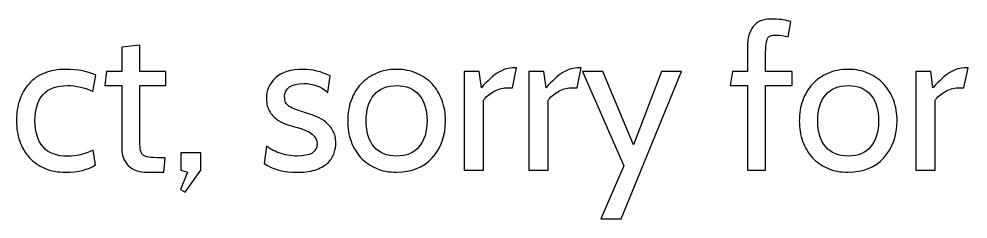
# Model space of a CAD drawing. Header units: centimetres. Extents: x -24 to 24.1, y -20.7 to 0.5.
# Drawn here: x 15.674 to 19.665, y -13.073 to -12.233 of the extents above; entities that cross this region are included whole.
import ezdxf

# ---------------------------------------------------------------- set-up
doc = ezdxf.new("R2010")
doc.units = ezdxf.units.CM
doc.header["$MEASUREMENT"] = 0
doc.layers.add('Layer 1', color=7, linetype='Continuous')

msp = doc.modelspace()

# ---------------------------------------------------------------- linework, layer by layer
at = {"layer": 'Layer 1', "color": 250}
for points, knots in [([(18.92499, -12.51255), (18.92499, -12.51255), (18.81323, -12.51255), (18.81323, -12.51255), (18.81323, -12.51255), (18.81323, -12.51255), (18.81323, -12.86815), (18.81323, -12.86815), (18.81323, -12.86815), (18.81323, -12.86815), (18.73703, -12.86815), (18.73703, -12.86815), (18.73703, -12.86815), (18.73703, -12.86815), (18.73703, -12.51255), (18.73703, -12.51255), (18.73703, -12.51255), (18.73703, -12.51255), (18.66507, -12.51255), (18.66507, -12.51255), (18.66507, -12.51255), (18.66507, -12.51255), (18.67523, -12.45328), (18.67523, -12.45328), (18.67523, -12.45328), (18.67523, -12.45328), (18.73703, -12.45328), (18.73703, -12.45328), (18.73703, -12.45328), (18.73703, -12.45328), (18.73703, -12.34829), (18.73703, -12.34829), (18.73703, -12.34829), (18.73703, -12.31386), (18.74536, -12.28606), (18.76201, -12.2649), (18.76201, -12.2649), (18.77866, -12.24373), (18.80251, -12.23315), (18.83355, -12.23315), (18.83355, -12.23315), (18.86968, -12.23315), (18.89847, -12.23682), (18.91991, -12.24415), (18.91991, -12.24415), (18.91991, -12.24415), (18.90806, -12.3085), (18.90806, -12.3085), (18.90806, -12.3085), (18.89169, -12.30342), (18.87476, -12.30088), (18.85726, -12.30088), (18.85726, -12.30088), (18.84767, -12.30088), (18.84005, -12.30187), (18.8344, -12.30384), (18.8344, -12.30384), (18.82876, -12.30582), (18.82438, -12.31034), (18.82128, -12.31739), (18.82128, -12.31739), (18.81817, -12.32445), (18.81606, -12.33475), (18.81493, -12.34829), (18.81493, -12.34829), (18.8138, -12.36184), (18.81323, -12.3799), (18.81323, -12.40248), (18.81323, -12.40248), (18.81323, -12.40248), (18.81323, -12.45328), (18.81323, -12.45328), (18.81323, -12.45328), (18.81323, -12.45328), (18.92499, -12.45328), (18.92499, -12.45328), (18.92499, -12.45328), (18.92499, -12.45328), (18.92499, -12.51255), (18.92499, -12.51255)], [0, 0, 0, 0, 0.047619, 0.047619, 0.047619, 0.0476191, 0.0952381, 0.0952381, 0.0952381, 0.0952381, 0.1428571, 0.1428571, 0.1428571, 0.1428572, 0.1904762, 0.1904762, 0.1904762, 0.1904762, 0.2380952, 0.2380952, 0.2380952, 0.2380952, 0.2857143, 0.2857143, 0.2857143, 0.2857143, 0.3333333, 0.3333333, 0.3333333, 0.3333333, 0.3809524, 0.3809524, 0.3809524, 0.3809524, 0.4285714, 0.4285714, 0.4285714, 0.4285714, 0.4761905, 0.4761905, 0.4761905, 0.4761905, 0.5238095, 0.5238095, 0.5238095, 0.5238095, 0.5714286, 0.5714286, 0.5714286, 0.5714286, 0.6190476, 0.6190476, 0.6190476, 0.6190476, 0.6666667, 0.6666667, 0.6666667, 0.6666667, 0.7142857, 0.7142857, 0.7142857, 0.7142857, 0.7619048, 0.7619048, 0.7619048, 0.7619048, 0.8095238, 0.8095238, 0.8095238, 0.8095238, 0.8571429, 0.8571429, 0.8571429, 0.8571429, 0.9047619, 0.9047619, 0.9047619, 0.9047619, 1, 1, 1, 1]), ([(16.28931, -12.81566), (16.28931, -12.81566), (16.28338, -12.87662), (16.28338, -12.87662), (16.28338, -12.87662), (16.28338, -12.87662), (16.2148, -12.87662), (16.2148, -12.87662), (16.2148, -12.87662), (16.17812, -12.87662), (16.15088, -12.86702), (16.1331, -12.84783), (16.1331, -12.84783), (16.11532, -12.82864), (16.10643, -12.80521), (16.10643, -12.77756), (16.10643, -12.77756), (16.10643, -12.77756), (16.10643, -12.51255), (16.10643, -12.51255), (16.10643, -12.51255), (16.10643, -12.51255), (16.03531, -12.51255), (16.03531, -12.51255), (16.03531, -12.51255), (16.03531, -12.51255), (16.04208, -12.45328), (16.04208, -12.45328), (16.04208, -12.45328), (16.04208, -12.45328), (16.10643, -12.45328), (16.10643, -12.45328), (16.10643, -12.45328), (16.10643, -12.45328), (16.10643, -12.35083), (16.10643, -12.35083), (16.10643, -12.35083), (16.10643, -12.35083), (16.18263, -12.34321), (16.18263, -12.34321), (16.18263, -12.34321), (16.18263, -12.34321), (16.18263, -12.45328), (16.18263, -12.45328), (16.18263, -12.45328), (16.18263, -12.45328), (16.29185, -12.45328), (16.29185, -12.45328), (16.29185, -12.45328), (16.29185, -12.45328), (16.29185, -12.51255), (16.29185, -12.51255), (16.29185, -12.51255), (16.29185, -12.51255), (16.18263, -12.51255), (16.18263, -12.51255), (16.18263, -12.51255), (16.18263, -12.51255), (16.18263, -12.73099), (16.18263, -12.73099), (16.18263, -12.73099), (16.18263, -12.75075), (16.1832, -12.76627), (16.18432, -12.77756), (16.18432, -12.77756), (16.18545, -12.78885), (16.1887, -12.79731), (16.19406, -12.80296), (16.19406, -12.80296), (16.19942, -12.8086), (16.20803, -12.81213), (16.21988, -12.81354), (16.21988, -12.81354), (16.23174, -12.81495), (16.24839, -12.81566), (16.26984, -12.81566), (16.26984, -12.81566), (16.26984, -12.81566), (16.28931, -12.81566), (16.28931, -12.81566)], [0, 0, 0, 0, 0.047619, 0.047619, 0.047619, 0.0476191, 0.0952381, 0.0952381, 0.0952381, 0.0952381, 0.1428571, 0.1428571, 0.1428571, 0.1428572, 0.1904762, 0.1904762, 0.1904762, 0.1904762, 0.2380952, 0.2380952, 0.2380952, 0.2380952, 0.2857143, 0.2857143, 0.2857143, 0.2857143, 0.3333333, 0.3333333, 0.3333333, 0.3333333, 0.3809524, 0.3809524, 0.3809524, 0.3809524, 0.4285714, 0.4285714, 0.4285714, 0.4285714, 0.4761905, 0.4761905, 0.4761905, 0.4761905, 0.5238095, 0.5238095, 0.5238095, 0.5238095, 0.5714286, 0.5714286, 0.5714286, 0.5714286, 0.6190476, 0.6190476, 0.6190476, 0.6190476, 0.6666667, 0.6666667, 0.6666667, 0.6666667, 0.7142857, 0.7142857, 0.7142857, 0.7142857, 0.7619048, 0.7619048, 0.7619048, 0.7619048, 0.8095238, 0.8095238, 0.8095238, 0.8095238, 0.8571429, 0.8571429, 0.8571429, 0.8571429, 0.9047619, 0.9047619, 0.9047619, 0.9047619, 1, 1, 1, 1]), ([(15.87021, -12.87662), (15.83691, -12.87662), (15.80755, -12.87111), (15.78215, -12.86011), (15.78215, -12.86011), (15.75675, -12.8491), (15.73516, -12.83386), (15.71738, -12.81439), (15.71738, -12.81439), (15.6996, -12.79491), (15.6862, -12.77205), (15.67717, -12.74581), (15.67717, -12.74581), (15.66814, -12.71956), (15.66362, -12.69091), (15.66362, -12.65987), (15.66362, -12.65987), (15.66362, -12.62826), (15.66814, -12.59933), (15.67717, -12.57309), (15.67717, -12.57309), (15.6862, -12.54684), (15.69932, -12.52412), (15.71654, -12.50493), (15.71654, -12.50493), (15.73375, -12.48574), (15.7552, -12.47092), (15.78088, -12.46048), (15.78088, -12.46048), (15.80657, -12.45004), (15.83606, -12.44481), (15.86936, -12.44481), (15.86936, -12.44481), (15.92468, -12.44481), (15.96729, -12.453), (15.99721, -12.46937), (15.99721, -12.46937), (15.99721, -12.46937), (15.98535, -12.53795), (15.98535, -12.53795), (15.98535, -12.53795), (15.95036, -12.52102), (15.91452, -12.51255), (15.87783, -12.51255), (15.87783, -12.51255), (15.83211, -12.51255), (15.79796, -12.52525), (15.77538, -12.55065), (15.77538, -12.55065), (15.7528, -12.57605), (15.74151, -12.61246), (15.74151, -12.65987), (15.74151, -12.65987), (15.74151, -12.70728), (15.7528, -12.74411), (15.77538, -12.77036), (15.77538, -12.77036), (15.79796, -12.79661), (15.83211, -12.80973), (15.87783, -12.80973), (15.87783, -12.80973), (15.91508, -12.80973), (15.95121, -12.80126), (15.9862, -12.78433), (15.9862, -12.78433), (15.9862, -12.78433), (15.99636, -12.84529), (15.99636, -12.84529), (15.99636, -12.84529), (15.96532, -12.86617), (15.92327, -12.87662), (15.87021, -12.87662)], [0, 0, 0, 0, 0.0526316, 0.0526316, 0.0526316, 0.0526316, 0.1052632, 0.1052632, 0.1052632, 0.1052632, 0.1578947, 0.1578947, 0.1578947, 0.1578947, 0.2105263, 0.2105263, 0.2105263, 0.2105263, 0.2631579, 0.2631579, 0.2631579, 0.2631579, 0.3157895, 0.3157895, 0.3157895, 0.3157895, 0.3684211, 0.3684211, 0.3684211, 0.3684211, 0.4210526, 0.4210526, 0.4210526, 0.4210526, 0.4736842, 0.4736842, 0.4736842, 0.4736842, 0.5263158, 0.5263158, 0.5263158, 0.5263158, 0.5789474, 0.5789474, 0.5789474, 0.5789474, 0.6315789, 0.6315789, 0.6315789, 0.631579, 0.6842105, 0.6842105, 0.6842105, 0.6842105, 0.7368421, 0.7368421, 0.7368421, 0.7368421, 0.7894737, 0.7894737, 0.7894737, 0.7894737, 0.8421053, 0.8421053, 0.8421053, 0.8421053, 0.8947368, 0.8947368, 0.8947368, 0.8947369, 1, 1, 1, 1]), ([(16.84811, -12.87662), (16.78772, -12.87662), (16.7403, -12.86448), (16.70587, -12.84021), (16.70587, -12.84021), (16.70587, -12.84021), (16.71519, -12.76655), (16.71519, -12.76655), (16.71519, -12.76655), (16.72648, -12.77671), (16.74383, -12.78631), (16.76726, -12.79534), (16.76726, -12.79534), (16.79068, -12.80437), (16.8165, -12.80888), (16.84473, -12.80888), (16.84473, -12.80888), (16.90004, -12.80888), (16.9277, -12.79167), (16.9277, -12.75724), (16.9277, -12.75724), (16.9277, -12.72619), (16.90004, -12.70333), (16.84473, -12.68866), (16.84473, -12.68866), (16.82779, -12.6847), (16.81185, -12.68005), (16.79689, -12.67469), (16.79689, -12.67469), (16.78193, -12.66932), (16.76853, -12.66227), (16.75667, -12.65352), (16.75667, -12.65352), (16.74482, -12.64477), (16.73508, -12.63362), (16.72746, -12.62008), (16.72746, -12.62008), (16.71984, -12.60653), (16.71547, -12.5896), (16.71434, -12.56928), (16.71434, -12.56928), (16.71434, -12.53372), (16.72704, -12.50408), (16.75244, -12.48038), (16.75244, -12.48038), (16.77784, -12.45667), (16.81707, -12.44481), (16.87013, -12.44481), (16.87013, -12.44481), (16.90795, -12.44481), (16.94548, -12.45385), (16.98273, -12.47191), (16.98273, -12.47191), (16.98273, -12.47191), (16.97342, -12.54134), (16.97342, -12.54134), (16.97342, -12.54134), (16.94407, -12.5165), (16.9102, -12.50408), (16.87182, -12.50408), (16.87182, -12.50408), (16.8182, -12.50408), (16.79139, -12.52285), (16.79139, -12.56039), (16.79139, -12.56039), (16.79139, -12.56942), (16.7928, -12.57718), (16.79562, -12.58339), (16.79562, -12.58339), (16.79844, -12.5896), (16.80352, -12.59524), (16.81086, -12.60004), (16.81086, -12.60004), (16.8182, -12.60484), (16.82808, -12.60949), (16.84049, -12.61415), (16.84049, -12.61415), (16.85291, -12.61866), (16.86872, -12.62374), (16.88791, -12.62939), (16.88791, -12.62939), (16.89976, -12.63278), (16.9126, -12.63743), (16.92643, -12.64336), (16.92643, -12.64336), (16.94026, -12.64929), (16.9531, -12.65705), (16.96495, -12.66664), (16.96495, -12.66664), (16.97681, -12.67624), (16.98669, -12.68809), (16.99459, -12.7022), (16.99459, -12.7022), (17.00249, -12.71631), (17.00644, -12.73325), (17.00644, -12.753), (17.00644, -12.753), (17.00644, -12.76655), (17.00418, -12.78066), (16.99967, -12.79534), (16.99967, -12.79534), (16.99515, -12.81001), (16.98697, -12.82328), (16.97511, -12.83513), (16.97511, -12.83513), (16.96326, -12.84698), (16.94703, -12.85686), (16.92643, -12.86476), (16.92643, -12.86476), (16.90583, -12.87267), (16.87972, -12.87662), (16.84811, -12.87662)], [0, 0, 0, 0, 0.0344828, 0.0344828, 0.0344828, 0.0344828, 0.0689655, 0.0689655, 0.0689655, 0.0689655, 0.1034483, 0.1034483, 0.1034483, 0.1034483, 0.137931, 0.137931, 0.137931, 0.137931, 0.1724138, 0.1724138, 0.1724138, 0.1724138, 0.2068966, 0.2068966, 0.2068966, 0.2068966, 0.2413793, 0.2413793, 0.2413793, 0.2413793, 0.2758621, 0.2758621, 0.2758621, 0.2758621, 0.3103448, 0.3103448, 0.3103448, 0.3103448, 0.3448276, 0.3448276, 0.3448276, 0.3448276, 0.3793103, 0.3793103, 0.3793103, 0.3793104, 0.4137931, 0.4137931, 0.4137931, 0.4137931, 0.4482759, 0.4482759, 0.4482759, 0.4482759, 0.4827586, 0.4827586, 0.4827586, 0.4827586, 0.5172414, 0.5172414, 0.5172414, 0.5172414, 0.5517241, 0.5517241, 0.5517241, 0.5517241, 0.5862069, 0.5862069, 0.5862069, 0.5862069, 0.6206897, 0.6206897, 0.6206897, 0.6206897, 0.6551724, 0.6551724, 0.6551724, 0.6551724, 0.6896552, 0.6896552, 0.6896552, 0.6896552, 0.7241379, 0.7241379, 0.7241379, 0.7241379, 0.7586207, 0.7586207, 0.7586207, 0.7586207, 0.7931034, 0.7931034, 0.7931034, 0.7931035, 0.8275862, 0.8275862, 0.8275862, 0.8275862, 0.862069, 0.862069, 0.862069, 0.862069, 0.8965517, 0.8965517, 0.8965517, 0.8965517, 0.9310345, 0.9310345, 0.9310345, 0.9310345, 1, 1, 1, 1]), ([(17.41199, -12.81566), (17.37531, -12.8563), (17.32535, -12.87662), (17.26213, -12.87662), (17.26213, -12.87662), (17.22996, -12.87662), (17.20117, -12.87111), (17.17577, -12.86011), (17.17577, -12.86011), (17.15037, -12.8491), (17.12878, -12.834), (17.111, -12.81481), (17.111, -12.81481), (17.09322, -12.79562), (17.07968, -12.77276), (17.07036, -12.74623), (17.07036, -12.74623), (17.06105, -12.7197), (17.05639, -12.6912), (17.05639, -12.66072), (17.05639, -12.66072), (17.05639, -12.62967), (17.06119, -12.60103), (17.07079, -12.57478), (17.07079, -12.57478), (17.08038, -12.54853), (17.09407, -12.52581), (17.11185, -12.50662), (17.11185, -12.50662), (17.12963, -12.48743), (17.15122, -12.47233), (17.17662, -12.46133), (17.17662, -12.46133), (17.20202, -12.45032), (17.23053, -12.44481), (17.26213, -12.44481), (17.26213, -12.44481), (17.29374, -12.44481), (17.32225, -12.45032), (17.34765, -12.46133), (17.34765, -12.46133), (17.37305, -12.47233), (17.39464, -12.48757), (17.41242, -12.50705), (17.41242, -12.50705), (17.4302, -12.52652), (17.44389, -12.54938), (17.45348, -12.57563), (17.45348, -12.57563), (17.46308, -12.60187), (17.46788, -12.63024), (17.46788, -12.66072), (17.46788, -12.66072), (17.46788, -12.7228), (17.44925, -12.77445), (17.41199, -12.81566)], [0, 0, 0, 0, 0.0666667, 0.0666667, 0.0666667, 0.0666667, 0.1333333, 0.1333333, 0.1333333, 0.1333333, 0.2, 0.2, 0.2, 0.2, 0.2666667, 0.2666667, 0.2666667, 0.2666667, 0.3333333, 0.3333333, 0.3333333, 0.3333333, 0.4, 0.4, 0.4, 0.4, 0.4666667, 0.4666667, 0.4666667, 0.4666667, 0.5333333, 0.5333333, 0.5333333, 0.5333333, 0.6, 0.6, 0.6, 0.6, 0.6666667, 0.6666667, 0.6666667, 0.6666667, 0.7333333, 0.7333333, 0.7333333, 0.7333333, 0.8, 0.8, 0.8, 0.8, 0.8666667, 0.8666667, 0.8666667, 0.8666667, 1, 1, 1, 1]), ([(17.7659, -12.43804), (17.7659, -12.43804), (17.74897, -12.52186), (17.74897, -12.52186), (17.74897, -12.52186), (17.74897, -12.52186), (17.72272, -12.52186), (17.72272, -12.52186), (17.72272, -12.52186), (17.71426, -12.52186), (17.70523, -12.52341), (17.69563, -12.52652), (17.69563, -12.52652), (17.68604, -12.52962), (17.67686, -12.53372), (17.66811, -12.5388), (17.66811, -12.5388), (17.65937, -12.54388), (17.65132, -12.54952), (17.64398, -12.55573), (17.64398, -12.55573), (17.63665, -12.56194), (17.63128, -12.56843), (17.6279, -12.5752), (17.6279, -12.5752), (17.6279, -12.5752), (17.6279, -12.86815), (17.6279, -12.86815), (17.6279, -12.86815), (17.6279, -12.86815), (17.54662, -12.86815), (17.54662, -12.86815), (17.54662, -12.86815), (17.54662, -12.86815), (17.54662, -12.45328), (17.54662, -12.45328), (17.54662, -12.45328), (17.54662, -12.45328), (17.60927, -12.45328), (17.60927, -12.45328), (17.60927, -12.45328), (17.60927, -12.45328), (17.61858, -12.52186), (17.61858, -12.52186), (17.61858, -12.52186), (17.64455, -12.49251), (17.66811, -12.4712), (17.68928, -12.45794), (17.68928, -12.45794), (17.71045, -12.44467), (17.73373, -12.43804), (17.75913, -12.43804), (17.75913, -12.43804), (17.75913, -12.43804), (17.7659, -12.43804), (17.7659, -12.43804)], [0, 0, 0, 0, 0.0666667, 0.0666667, 0.0666667, 0.0666667, 0.1333333, 0.1333333, 0.1333333, 0.1333333, 0.2, 0.2, 0.2, 0.2, 0.2666667, 0.2666667, 0.2666667, 0.2666667, 0.3333333, 0.3333333, 0.3333333, 0.3333333, 0.4, 0.4, 0.4, 0.4, 0.4666667, 0.4666667, 0.4666667, 0.4666667, 0.5333333, 0.5333333, 0.5333333, 0.5333333, 0.6, 0.6, 0.6, 0.6, 0.6666667, 0.6666667, 0.6666667, 0.6666667, 0.7333333, 0.7333333, 0.7333333, 0.7333333, 0.8, 0.8, 0.8, 0.8, 0.8666667, 0.8666667, 0.8666667, 0.8666667, 1, 1, 1, 1]), ([(18.03768, -12.43804), (18.03768, -12.43804), (18.02075, -12.52186), (18.02075, -12.52186), (18.02075, -12.52186), (18.02075, -12.52186), (17.9945, -12.52186), (17.9945, -12.52186), (17.9945, -12.52186), (17.98604, -12.52186), (17.97701, -12.52341), (17.96741, -12.52652), (17.96741, -12.52652), (17.95782, -12.52962), (17.94864, -12.53372), (17.93989, -12.5388), (17.93989, -12.5388), (17.93115, -12.54388), (17.9231, -12.54952), (17.91576, -12.55573), (17.91576, -12.55573), (17.90843, -12.56194), (17.90306, -12.56843), (17.89968, -12.5752), (17.89968, -12.5752), (17.89968, -12.5752), (17.89968, -12.86815), (17.89968, -12.86815), (17.89968, -12.86815), (17.89968, -12.86815), (17.8184, -12.86815), (17.8184, -12.86815), (17.8184, -12.86815), (17.8184, -12.86815), (17.8184, -12.45328), (17.8184, -12.45328), (17.8184, -12.45328), (17.8184, -12.45328), (17.88105, -12.45328), (17.88105, -12.45328), (17.88105, -12.45328), (17.88105, -12.45328), (17.89036, -12.52186), (17.89036, -12.52186), (17.89036, -12.52186), (17.91633, -12.49251), (17.93989, -12.4712), (17.96106, -12.45794), (17.96106, -12.45794), (17.98223, -12.44467), (18.00551, -12.43804), (18.03091, -12.43804), (18.03091, -12.43804), (18.03091, -12.43804), (18.03768, -12.43804), (18.03768, -12.43804)], [0, 0, 0, 0, 0.0666667, 0.0666667, 0.0666667, 0.0666667, 0.1333333, 0.1333333, 0.1333333, 0.1333333, 0.2, 0.2, 0.2, 0.2, 0.2666667, 0.2666667, 0.2666667, 0.2666667, 0.3333333, 0.3333333, 0.3333333, 0.3333333, 0.4, 0.4, 0.4, 0.4, 0.4666667, 0.4666667, 0.4666667, 0.4666667, 0.5333333, 0.5333333, 0.5333333, 0.5333333, 0.6, 0.6, 0.6, 0.6, 0.6666667, 0.6666667, 0.6666667, 0.6666667, 0.7333333, 0.7333333, 0.7333333, 0.7333333, 0.8, 0.8, 0.8, 0.8, 0.8666667, 0.8666667, 0.8666667, 0.8666667, 1, 1, 1, 1]), ([(19.31107, -12.81566), (19.27439, -12.8563), (19.22443, -12.87662), (19.16121, -12.87662), (19.16121, -12.87662), (19.12904, -12.87662), (19.10025, -12.87111), (19.07485, -12.86011), (19.07485, -12.86011), (19.04945, -12.8491), (19.02786, -12.834), (19.01008, -12.81481), (19.01008, -12.81481), (18.9923, -12.79562), (18.97876, -12.77276), (18.96944, -12.74623), (18.96944, -12.74623), (18.96013, -12.7197), (18.95547, -12.6912), (18.95547, -12.66072), (18.95547, -12.66072), (18.95547, -12.62967), (18.96027, -12.60103), (18.96987, -12.57478), (18.96987, -12.57478), (18.97946, -12.54853), (18.99315, -12.52581), (19.01093, -12.50662), (19.01093, -12.50662), (19.02871, -12.48743), (19.0503, -12.47233), (19.0757, -12.46133), (19.0757, -12.46133), (19.1011, -12.45032), (19.12961, -12.44481), (19.16121, -12.44481), (19.16121, -12.44481), (19.19282, -12.44481), (19.22133, -12.45032), (19.24673, -12.46133), (19.24673, -12.46133), (19.27213, -12.47233), (19.29372, -12.48757), (19.3115, -12.50705), (19.3115, -12.50705), (19.32928, -12.52652), (19.34297, -12.54938), (19.35256, -12.57563), (19.35256, -12.57563), (19.36216, -12.60187), (19.36696, -12.63024), (19.36696, -12.66072), (19.36696, -12.66072), (19.36696, -12.7228), (19.34833, -12.77445), (19.31107, -12.81566)], [0, 0, 0, 0, 0.0666667, 0.0666667, 0.0666667, 0.0666667, 0.1333333, 0.1333333, 0.1333333, 0.1333333, 0.2, 0.2, 0.2, 0.2, 0.2666667, 0.2666667, 0.2666667, 0.2666667, 0.3333333, 0.3333333, 0.3333333, 0.3333333, 0.4, 0.4, 0.4, 0.4, 0.4666667, 0.4666667, 0.4666667, 0.4666667, 0.5333333, 0.5333333, 0.5333333, 0.5333333, 0.6, 0.6, 0.6, 0.6, 0.6666667, 0.6666667, 0.6666667, 0.6666667, 0.7333333, 0.7333333, 0.7333333, 0.7333333, 0.8, 0.8, 0.8, 0.8, 0.8666667, 0.8666667, 0.8666667, 0.8666667, 1, 1, 1, 1]), ([(19.66498, -12.43804), (19.66498, -12.43804), (19.64805, -12.52186), (19.64805, -12.52186), (19.64805, -12.52186), (19.64805, -12.52186), (19.6218, -12.52186), (19.6218, -12.52186), (19.6218, -12.52186), (19.61334, -12.52186), (19.60431, -12.52341), (19.59471, -12.52652), (19.59471, -12.52652), (19.58512, -12.52962), (19.57594, -12.53372), (19.56719, -12.5388), (19.56719, -12.5388), (19.55845, -12.54388), (19.5504, -12.54952), (19.54306, -12.55573), (19.54306, -12.55573), (19.53573, -12.56194), (19.53036, -12.56843), (19.52698, -12.5752), (19.52698, -12.5752), (19.52698, -12.5752), (19.52698, -12.86815), (19.52698, -12.86815), (19.52698, -12.86815), (19.52698, -12.86815), (19.4457, -12.86815), (19.4457, -12.86815), (19.4457, -12.86815), (19.4457, -12.86815), (19.4457, -12.45328), (19.4457, -12.45328), (19.4457, -12.45328), (19.4457, -12.45328), (19.50835, -12.45328), (19.50835, -12.45328), (19.50835, -12.45328), (19.50835, -12.45328), (19.51766, -12.52186), (19.51766, -12.52186), (19.51766, -12.52186), (19.54363, -12.49251), (19.56719, -12.4712), (19.58836, -12.45794), (19.58836, -12.45794), (19.60953, -12.44467), (19.63281, -12.43804), (19.65821, -12.43804), (19.65821, -12.43804), (19.65821, -12.43804), (19.66498, -12.43804), (19.66498, -12.43804)], [0, 0, 0, 0, 0.0666667, 0.0666667, 0.0666667, 0.0666667, 0.1333333, 0.1333333, 0.1333333, 0.1333333, 0.2, 0.2, 0.2, 0.2, 0.2666667, 0.2666667, 0.2666667, 0.2666667, 0.3333333, 0.3333333, 0.3333333, 0.3333333, 0.4, 0.4, 0.4, 0.4, 0.4666667, 0.4666667, 0.4666667, 0.4666667, 0.5333333, 0.5333333, 0.5333333, 0.5333333, 0.6, 0.6, 0.6, 0.6, 0.6666667, 0.6666667, 0.6666667, 0.6666667, 0.7333333, 0.7333333, 0.7333333, 0.7333333, 0.8, 0.8, 0.8, 0.8, 0.8666667, 0.8666667, 0.8666667, 0.8666667, 1, 1, 1, 1]), ([(18.46017, -12.45328), (18.46017, -12.45328), (18.20617, -13.07304), (18.20617, -13.07304), (18.20617, -13.07304), (18.20617, -13.07304), (18.1215, -13.07304), (18.1215, -13.07304), (18.1215, -13.07304), (18.1215, -13.07304), (18.21718, -12.84952), (18.21718, -12.84952), (18.21718, -12.84952), (18.21718, -12.84952), (18.04446, -12.45328), (18.04446, -12.45328), (18.04446, -12.45328), (18.04446, -12.45328), (18.12912, -12.45328), (18.12912, -12.45328), (18.12912, -12.45328), (18.12912, -12.45328), (18.25866, -12.76147), (18.25866, -12.76147), (18.25866, -12.76147), (18.25866, -12.76147), (18.3755, -12.45328), (18.3755, -12.45328), (18.3755, -12.45328), (18.3755, -12.45328), (18.46017, -12.45328), (18.46017, -12.45328)], [0, 0, 0, 0, 0.1111111, 0.1111111, 0.1111111, 0.1111111, 0.2222222, 0.2222222, 0.2222222, 0.2222222, 0.3333333, 0.3333333, 0.3333333, 0.3333333, 0.4444444, 0.4444444, 0.4444444, 0.4444445, 0.5555556, 0.5555556, 0.5555556, 0.5555556, 0.6666667, 0.6666667, 0.6666667, 0.6666667, 0.7777778, 0.7777778, 0.7777778, 0.7777778, 1, 1, 1, 1]), ([(17.35611, -12.5515), (17.3341, -12.52553), (17.30277, -12.51255), (17.26213, -12.51255), (17.26213, -12.51255), (17.22149, -12.51255), (17.19003, -12.52539), (17.16773, -12.55107), (17.16773, -12.55107), (17.14543, -12.57675), (17.13429, -12.6133), (17.13429, -12.66072), (17.13429, -12.66072), (17.13429, -12.70813), (17.14543, -12.74468), (17.16773, -12.77036), (17.16773, -12.77036), (17.19003, -12.79604), (17.22149, -12.80888), (17.26213, -12.80888), (17.26213, -12.80888), (17.30334, -12.80888), (17.33495, -12.79562), (17.35696, -12.76909), (17.35696, -12.76909), (17.37897, -12.74256), (17.38998, -12.70644), (17.38998, -12.66072), (17.38998, -12.66072), (17.38998, -12.61387), (17.37869, -12.57746), (17.35611, -12.5515)], [0, 0, 0, 0, 0.1111111, 0.1111111, 0.1111111, 0.1111111, 0.2222222, 0.2222222, 0.2222222, 0.2222222, 0.3333333, 0.3333333, 0.3333333, 0.3333333, 0.4444444, 0.4444444, 0.4444444, 0.4444445, 0.5555556, 0.5555556, 0.5555556, 0.5555556, 0.6666667, 0.6666667, 0.6666667, 0.6666667, 0.7777778, 0.7777778, 0.7777778, 0.7777778, 1, 1, 1, 1]), ([(19.25519, -12.5515), (19.23318, -12.52553), (19.20185, -12.51255), (19.16121, -12.51255), (19.16121, -12.51255), (19.12057, -12.51255), (19.08911, -12.52539), (19.06681, -12.55107), (19.06681, -12.55107), (19.04451, -12.57675), (19.03337, -12.6133), (19.03337, -12.66072), (19.03337, -12.66072), (19.03337, -12.70813), (19.04451, -12.74468), (19.06681, -12.77036), (19.06681, -12.77036), (19.08911, -12.79604), (19.12057, -12.80888), (19.16121, -12.80888), (19.16121, -12.80888), (19.20242, -12.80888), (19.23403, -12.79562), (19.25604, -12.76909), (19.25604, -12.76909), (19.27805, -12.74256), (19.28906, -12.70644), (19.28906, -12.66072), (19.28906, -12.66072), (19.28906, -12.61387), (19.27777, -12.57746), (19.25519, -12.5515)], [0, 0, 0, 0, 0.1111111, 0.1111111, 0.1111111, 0.1111111, 0.2222222, 0.2222222, 0.2222222, 0.2222222, 0.3333333, 0.3333333, 0.3333333, 0.3333333, 0.4444444, 0.4444444, 0.4444444, 0.4444445, 0.5555556, 0.5555556, 0.5555556, 0.5555556, 0.6666667, 0.6666667, 0.6666667, 0.6666667, 0.7777778, 0.7777778, 0.7777778, 0.7777778, 1, 1, 1, 1]), ([(16.43917, -12.86815), (16.43917, -12.86815), (16.37313, -12.96044), (16.37313, -12.96044), (16.37313, -12.96044), (16.37313, -12.96044), (16.35366, -12.94943), (16.35366, -12.94943), (16.35366, -12.94943), (16.35366, -12.94943), (16.38329, -12.87577), (16.38329, -12.87577), (16.38329, -12.87577), (16.38329, -12.87577), (16.35451, -12.86815), (16.35451, -12.86815), (16.35451, -12.86815), (16.35451, -12.86815), (16.35451, -12.79534), (16.35451, -12.79534), (16.35451, -12.79534), (16.35451, -12.79534), (16.43917, -12.79534), (16.43917, -12.79534), (16.43917, -12.79534), (16.43917, -12.79534), (16.43917, -12.86815), (16.43917, -12.86815)], [0, 0, 0, 0, 0.125, 0.125, 0.125, 0.125, 0.25, 0.25, 0.25, 0.25, 0.375, 0.375, 0.375, 0.375, 0.5, 0.5, 0.5, 0.5, 0.625, 0.625, 0.625, 0.625, 0.75, 0.75, 0.75, 0.75, 1, 1, 1, 1])]:
    msp.add_open_spline(points, degree=3, knots=knots, dxfattribs=at)

doc.saveas('drawing.dxf')
